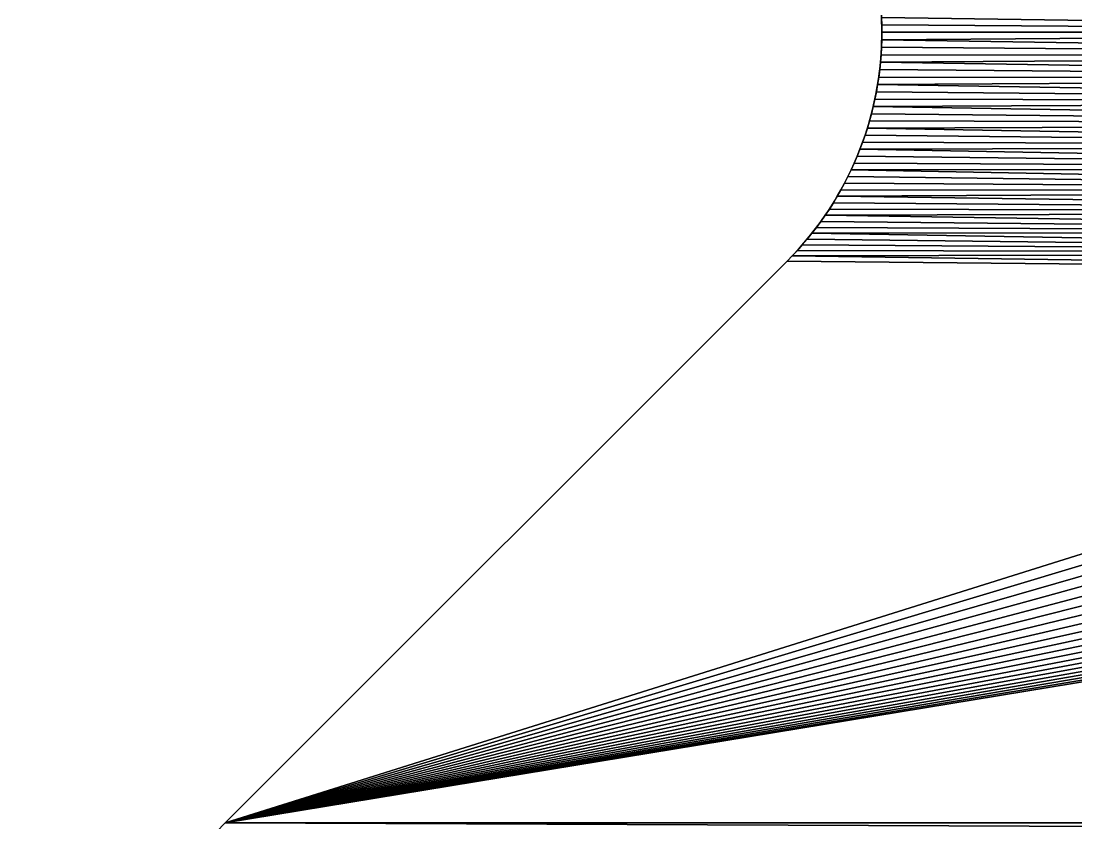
# Model space of a CAD drawing. Header units: millimetres. Extents: x 2854 to 3045, y 1707 to 1839.
# Drawn here: x 2971.833 to 2975.417, y 1743.686 to 1746.411 of the extents above; entities that cross this region are included whole.
import ezdxf

# ---------------------------------------------------------------- set-up
doc = ezdxf.new("R2010")
doc.units = ezdxf.units.MM

# ---------------------------------------------------------------- blocks, each defined once
blk = doc.blocks.new('Espaciador')
for p, q in [((-1.9942, 0.5994), (-1.9942, 0.5994, 10)), ((-1.9688, 0.5997), (-1.9688, 0.5997, 10)), ((-1.9434, 0.5994), (-1.9434, 0.5994, 10)), ((-1.918, 0.5985), (-1.918, 0.5985, 10)), ((-1.8927, 0.597), (-1.8927, 0.597, 10)), ((-1.8673, 0.595), (-1.8673, 0.595, 10)), ((-1.8421, 0.5924), (-1.8421, 0.5924, 10)), ((-1.8169, 0.5891), (-1.8169, 0.5891, 10)), ((-1.7917, 0.5853), (-1.7917, 0.5853, 10)), ((-1.7667, 0.581), (-1.7667, 0.581, 10)), ((-1.7418, 0.576), (-1.7418, 0.576, 10)), ((-1.717, 0.5705), (-1.717, 0.5705, 10)), ((-1.6923, 0.5644), (-1.6923, 0.5644, 10)), ((-1.6678, 0.5577), (-1.6678, 0.5577, 10)), ((-1.6435, 0.5505), (-1.6435, 0.5505, 10)), ((-1.6193, 0.5427), (-1.6193, 0.5427, 10)), ((-1.5953, 0.5343), (-1.5953, 0.5343, 10)), ((-1.5715, 0.5254), (-1.5715, 0.5254, 10)), ((-1.5479, 0.516), (-1.5479, 0.516, 10)), ((-1.5245, 0.506), (-1.5245, 0.506, 10)), ((-1.5014, 0.4954), (-1.5014, 0.4954, 10)), ((-1.4785, 0.4844), (-1.4785, 0.4844, 10)), ((-1.4559, 0.4728), (-1.4559, 0.4728, 10)), ((-1.4336, 0.4607), (-1.4336, 0.4607, 10)), ((-1.4115, 0.4481), (-1.4115, 0.4481, 10)), ((-1.3898, 0.4349), (-1.3898, 0.4349, 10)), ((-1.3683, 0.4213), (-1.3683, 0.4213, 10)), ((-1.3472, 0.4072), (-1.3472, 0.4072, 10)), ((-1.3264, 0.3926), (-1.3264, 0.3926, 10)), ((-1.3059, 0.3775), (-1.3059, 0.3775, 10)), ((-1.2858, 0.362), (-1.2858, 0.362, 10)), ((-1.2661, 0.346), (-1.2661, 0.346, 10)), ((-1.2468, 0.3295), (-1.2468, 0.3295, 10)), ((-1.2278, 0.3126), (-1.2278, 0.3126, 10)), ((-1.2092, 0.2953), (-1.2092, 0.2953, 10))]:
    blk.add_line(p, q)
at = {"color": 250, "true_color": 0x1e1e1e}
for p, q in [((0.7182, -1.6317), (-1.191, 0.2775)), ((0.7182, -1.6317, 10), (-1.191, 0.2775, 10))]:
    blk.add_line(p, q, dxfattribs=at)
at = {"color": 40, "true_color": 0xffcc32}
blk.add_line((-1.191, 0.2775), (-1.191, 0.2775, 10), dxfattribs=at)
at = {"color": 250, "true_color": 0x1e1e1e}
for centre in [(-1.9688, -0.5003), (-1.9688, -0.5003, 10)]:
    blk.add_arc(centre, 1.1, 45, 135, dxfattribs=at)
mesh = blk.add_polyface(dxfattribs=at)
corners = [(-1.9434, 0.5994), (-1.9688, 4.0808), (-1.8903, 4.0829), (-1.8673, 0.595), (-1.812, 4.089), (-1.7917, 0.5853), (-1.7342, 4.0993), (-1.717, 0.5705), (-1.657, 4.1136), (-1.6435, 0.5505), (-1.5806, 4.1319), (-1.5715, 0.5254), (-1.5053, 4.1542), (-1.5014, 0.4954), (-1.4313, 4.1804), (-1.4115, 0.4481), (-1.3587, 4.2105), (-1.3472, 0.4072), (-1.2879, 4.2443), (-1.2858, 0.362), (-1.2188, 4.2818), (-1.2092, 0.2953), (-1.1519, 4.3228), (0.7182, -1.6317), (-1.0249, 4.4151), (-0.9651, 4.4661), (-0.9082, 4.5201), (-0.8541, 4.5771), (-0.8031, 4.6368), (-0.7553, 4.6991), (-0.7108, 4.7638), (-0.6698, 4.8308), (-0.6323, 4.8998), (-0.5985, 4.9707), (-0.5685, 5.0433), (-0.5423, 5.1173), (-0.52, 5.1926), (-0.5016, 5.2689), (-0.4873, 5.3462), (-0.4771, 5.424), (-0.4709, 5.5023), (-0.4688, 5.5808), (0.7182, 12.7933), (0.7782, 12.8518), (0.7782, -1.6901), (0.8397, 12.9086), (0.8397, -1.747), (0.9027, -1.8022), (0.9671, 13.0174), (0.9671, -1.8558), (1.0329, 13.0693), (1.0329, -1.9077), (1.1, 13.1194), (1.1, -1.9578), (1.1684, 13.1678), (1.1684, -2.0061), (1.2381, 13.2143), (1.2381, -2.0527), (1.3089, 13.259), (1.3089, -2.0974), (1.3809, 13.3018), (1.3809, -2.1402), (1.454, -2.1812), (1.5281, 13.3818), (1.5281, -2.2202), (1.6033, 13.4188), (1.6033, -2.2572), (1.6793, 13.4539), (1.6793, -2.2923)]
mesh.append_faces([[corners[k] for k in face] for face in [(23, 43, 44), (44, 45, 46), (46, 45, 47), (47, 48, 49), (49, 50, 51), (51, 52, 53), (53, 54, 55), (55, 56, 57), (57, 58, 59), (59, 60, 61), (61, 60, 62), (62, 63, 64), (64, 65, 66), (66, 67, 68)]], dxfattribs={"vtx0": -1, "vtx1": -1, "color": 250})
mesh.append_faces([[corners[k] for k in face] for face in [(23, 41, 42)]], dxfattribs={"vtx0": -1, "vtx1": -1, "vtx2": -1, "color": 250})
mesh.append_faces([[corners[k] for k in face] for face in [(0, 1, 2), (3, 2, 4), (5, 4, 6), (7, 6, 8), (9, 8, 10), (11, 10, 12), (13, 12, 14), (15, 14, 16), (17, 16, 18), (19, 18, 20), (21, 20, 22), (23, 24, 25), (23, 25, 26), (23, 26, 27), (23, 27, 28), (23, 28, 29), (23, 29, 30), (23, 30, 31), (23, 31, 32), (23, 32, 33), (23, 33, 34), (23, 34, 35), (23, 35, 36), (23, 36, 37), (23, 37, 38), (23, 38, 39), (23, 39, 40), (23, 40, 41)]], dxfattribs={"vtx0": -1, "vtx2": -1, "color": 250})
mesh = blk.add_polyface(dxfattribs=at)
corners = [(-1.9688, 7.0808), (-1.9688, 10.5619), (-1.8903, 7.0788), (-1.8673, 10.5666), (-1.812, 7.0726), (-1.7917, 10.5763), (-1.7342, 7.0623), (-1.717, 10.5911), (-1.657, 7.048), (-1.6435, 10.6112), (-1.5806, 7.0297), (-1.5715, 10.6362), (-1.5053, 7.0074), (-1.5014, 10.6662), (-1.4313, 6.9812), (-1.4115, 10.7136), (-1.3587, 6.9511), (-1.3472, 10.7544), (-1.2879, 6.9173), (-1.2858, 10.7997), (-1.2188, 6.8798), (-1.2092, 10.8664), (-1.1519, 6.8388), (-0.9651, 6.6955), (0.7182, 12.7933), (-0.9082, 6.6415), (-0.8541, 6.5845), (-0.8031, 6.5248), (-0.7553, 6.4625), (-0.7108, 6.3978), (-0.6698, 6.3308), (-0.6323, 6.2618), (-0.5985, 6.1909), (-0.5685, 6.1184), (-0.5423, 6.0443), (-0.52, 5.969), (-0.5016, 5.8927), (-0.4873, 5.8155), (-0.4771, 5.7376), (-0.4709, 5.6593), (-0.4688, 5.5808), (0.7182, -1.6317), (0.7782, 12.8518), (0.7782, -1.6901), (0.8397, 12.9086), (0.9027, -1.8022), (0.9027, 12.9639), (0.9671, 13.0174), (0.9671, -1.8558), (1.0329, 13.0693), (1.0329, -1.9077), (1.1, 13.1194), (1.1, -1.9578), (1.1684, 13.1678), (1.1684, -2.0061), (1.2381, 13.2143), (1.2381, -2.0527), (1.3089, 13.259), (1.3089, -2.0974), (1.3809, 13.3018), (1.454, -2.1812), (1.454, 13.3428), (1.5281, 13.3818), (1.5281, -2.2202), (1.6033, 13.4188), (1.6033, -2.2572), (1.6793, 13.4539), (1.6793, -2.2923), (1.7309, 10.5306)]
mesh.append_faces([[corners[k] for k in face] for face in [(0, 1, 2), (2, 3, 4), (4, 5, 6), (6, 7, 8), (8, 9, 10), (10, 11, 12), (12, 13, 14), (14, 15, 16), (16, 17, 18), (18, 19, 20), (20, 21, 22), (23, 24, 25), (25, 24, 26), (26, 24, 27), (27, 24, 28), (28, 24, 29), (29, 24, 30), (30, 24, 31), (31, 24, 32), (32, 24, 33), (33, 24, 34), (34, 24, 35), (35, 24, 36), (36, 24, 37), (37, 24, 38), (38, 24, 39), (39, 24, 40)]], dxfattribs={"vtx0": -1, "vtx1": -1, "color": 250})
mesh.append_faces([[corners[k] for k in face] for face in [(67, 66, 68)]], dxfattribs={"vtx0": -1, "vtx1": -1, "vtx2": -1, "color": 250})
mesh.append_faces([[corners[k] for k in face] for face in [(41, 24, 42), (43, 42, 44), (45, 44, 46), (45, 46, 47), (48, 47, 49), (50, 49, 51), (52, 51, 53), (54, 53, 55), (56, 55, 57), (58, 57, 59), (60, 59, 61), (60, 61, 62), (63, 62, 64), (65, 64, 66)]], dxfattribs={"vtx0": -1, "vtx2": -1, "color": 250})
mesh = blk.add_polyface(dxfattribs=at)
corners = [(-1.9688, 4.0808, 10), (-1.9434, 0.5994, 10), (-1.8903, 4.0829, 10), (-1.8673, 0.595, 10), (-1.812, 4.089, 10), (-1.7917, 0.5853, 10), (-1.7342, 4.0993, 10), (-1.717, 0.5705, 10), (-1.657, 4.1136, 10), (-1.6435, 0.5505, 10), (-1.5806, 4.1319, 10), (-1.5715, 0.5254, 10), (-1.5053, 4.1542, 10), (-1.5014, 0.4954, 10), (-1.4313, 4.1804, 10), (-1.4115, 0.4481, 10), (-1.3587, 4.2105, 10), (-1.3472, 0.4072, 10), (-1.2879, 4.2443, 10), (-1.2858, 0.362, 10), (-1.2188, 4.2818, 10), (-1.2092, 0.2953, 10), (-1.1519, 4.3228, 10), (-1.0249, 4.4151, 10), (0.7182, -1.6317, 10), (-0.9651, 4.4661, 10), (-0.9082, 4.5201, 10), (-0.8541, 4.5771, 10), (-0.8031, 4.6368, 10), (-0.7553, 4.6991, 10), (-0.7108, 4.7638, 10), (-0.6698, 4.8308, 10), (-0.6323, 4.8998, 10), (-0.5985, 4.9707, 10), (-0.5685, 5.0433, 10), (-0.5423, 5.1173, 10), (-0.52, 5.1926, 10), (-0.5016, 5.2689, 10), (-0.4873, 5.3462, 10), (-0.4771, 5.424, 10), (-0.4709, 5.5023, 10), (-0.4688, 5.5808, 10), (0.7182, 12.7933, 10), (0.7782, 12.8518, 10), (0.7782, -1.6901, 10), (0.8397, 12.9086, 10), (0.8397, -1.747, 10), (0.9027, -1.8022, 10), (0.9671, 13.0174, 10), (0.9671, -1.8558, 10), (1.0329, -1.9077, 10), (1.1, 13.1194, 10), (1.1, -1.9578, 10), (1.1684, 13.1678, 10), (1.1684, -2.0061, 10), (1.2381, 13.2143, 10), (1.2381, -2.0527, 10), (1.3089, 13.259, 10), (1.3089, -2.0974, 10), (1.3809, 13.3018, 10), (1.3809, -2.1402, 10), (1.454, -2.1812, 10), (1.5281, 13.3818, 10), (1.5281, -2.2202, 10), (1.6033, 13.4188, 10), (1.6033, -2.2572, 10), (1.6793, 13.4539, 10), (1.6793, -2.2923, 10)]
mesh.append_faces([[corners[k] for k in face] for face in [(0, 1, 2), (2, 3, 4), (4, 5, 6), (6, 7, 8), (8, 9, 10), (10, 11, 12), (12, 13, 14), (14, 15, 16), (16, 17, 18), (18, 19, 20), (20, 21, 22), (23, 24, 25), (25, 24, 26), (26, 24, 27), (27, 24, 28), (28, 24, 29), (29, 24, 30), (30, 24, 31), (31, 24, 32), (32, 24, 33), (33, 24, 34), (34, 24, 35), (35, 24, 36), (36, 24, 37), (37, 24, 38), (38, 24, 39), (39, 24, 40), (40, 24, 41)]], dxfattribs={"vtx0": -1, "vtx1": -1, "color": 250})
mesh.append_faces([[corners[k] for k in face] for face in [(41, 24, 42)]], dxfattribs={"vtx0": -1, "vtx1": -1, "vtx2": -1, "color": 250})
mesh.append_faces([[corners[k] for k in face] for face in [(43, 24, 44), (45, 44, 46), (45, 46, 47), (48, 47, 49), (48, 49, 50), (51, 50, 52), (53, 52, 54), (55, 54, 56), (57, 56, 58), (59, 58, 60), (59, 60, 61), (62, 61, 63), (64, 63, 65), (66, 65, 67)]], dxfattribs={"vtx0": -1, "vtx2": -1, "color": 250})
mesh = blk.add_polyface(dxfattribs=at)
corners = [(0.7182, 12.7933, 10), (0.7182, -1.6317, 10), (0.7782, 12.8518, 10), (0.7782, -1.6901, 10), (0.8397, 12.9086, 10), (0.9027, -1.8022, 10), (0.9027, 12.9639, 10), (0.9671, 13.0174, 10), (1.0329, -1.9077, 10), (1.0329, 13.0693, 10), (1.1, 13.1194, 10), (1.1, -1.9578, 10), (1.1684, 13.1678, 10), (1.1684, -2.0061, 10), (1.2381, 13.2143, 10), (1.2381, -2.0527, 10), (1.3089, 13.259, 10), (1.3089, -2.0974, 10), (1.3809, 13.3018, 10), (1.454, -2.1812, 10), (1.454, 13.3428, 10), (1.5281, 13.3818, 10), (1.5281, -2.2202, 10), (1.6033, 13.4188, 10), (1.6033, -2.2572, 10), (1.6793, 13.4539, 10), (1.6793, -2.2923, 10), (1.7309, 10.5306, 10), (-1.9688, 10.5619, 10), (-1.9688, 7.0808, 10), (-1.8903, 7.0788, 10), (-1.8673, 10.5666, 10), (-1.812, 7.0726, 10), (-1.7917, 10.5763, 10), (-1.7342, 7.0623, 10), (-1.717, 10.5911, 10), (-1.657, 7.048, 10), (-1.6435, 10.6112, 10), (-1.5806, 7.0297, 10), (-1.5715, 10.6362, 10), (-1.5053, 7.0074, 10), (-1.5014, 10.6662, 10), (-1.4313, 6.9812, 10), (-1.4115, 10.7136, 10), (-1.3587, 6.9511, 10), (-1.3472, 10.7544, 10), (-1.2879, 6.9173, 10), (-1.2858, 10.7997, 10), (-1.2188, 6.8798, 10), (-1.2092, 10.8664, 10), (-1.1519, 6.8388, 10), (-0.9651, 6.6955, 10), (-0.9082, 6.6415, 10), (-0.8541, 6.5845, 10), (-0.8031, 6.5248, 10), (-0.7553, 6.4625, 10), (-0.7108, 6.3978, 10), (-0.6698, 6.3308, 10), (-0.6323, 6.2618, 10), (-0.5985, 6.1909, 10), (-0.5685, 6.1184, 10), (-0.5423, 6.0443, 10), (-0.52, 5.969, 10), (-0.5016, 5.8927, 10), (-0.4873, 5.8155, 10), (-0.4771, 5.7376, 10), (-0.4709, 5.6593, 10), (-0.4688, 5.5808, 10)]
mesh.append_faces([[corners[k] for k in face] for face in [(0, 1, 2), (2, 3, 4), (4, 5, 6), (6, 5, 7), (7, 8, 9), (9, 8, 10), (10, 11, 12), (12, 13, 14), (14, 15, 16), (16, 17, 18), (18, 19, 20), (20, 19, 21), (21, 22, 23), (23, 24, 25)]], dxfattribs={"vtx0": -1, "vtx1": -1, "color": 250})
mesh.append_faces([[corners[k] for k in face] for face in [(25, 26, 27)]], dxfattribs={"vtx0": -1, "vtx1": -1, "vtx2": -1, "color": 250})
mesh.append_faces([[corners[k] for k in face] for face in [(28, 29, 30), (31, 30, 32), (33, 32, 34), (35, 34, 36), (37, 36, 38), (39, 38, 40), (41, 40, 42), (43, 42, 44), (45, 44, 46), (47, 46, 48), (49, 48, 50), (0, 51, 52), (0, 52, 53), (0, 53, 54), (0, 54, 55), (0, 55, 56), (0, 56, 57), (0, 57, 58), (0, 58, 59), (0, 59, 60), (0, 60, 61), (0, 61, 62), (0, 62, 63), (0, 63, 64), (0, 64, 65), (0, 65, 66), (0, 66, 67)]], dxfattribs={"vtx0": -1, "vtx2": -1, "color": 250})
mesh = blk.add_polyface(dxfattribs=at)
corners = [(-5.694, -2.3254), (-5.7112, 0.3075), (-5.6959, 0.3712), (-5.684, 0.4355), (-5.617, -2.2923), (-5.6754, 0.5004), (-5.6703, 0.5656), (-5.6686, 0.6311), (-4.6558, -1.6317), (-3.4504, 5.3462), (-2.7474, 0.2783), (-2.7188, 4.2818), (-2.7285, 0.2953), (-2.7099, 0.3126), (-2.6498, 4.2443), (-2.6909, 0.3295), (-2.6716, 0.346), (-2.6518, 0.362), (-2.6317, 0.3775), (-2.5789, 4.2105), (-2.6113, 0.3926), (-2.5905, 0.4072), (-2.5694, 0.4213), (-2.5064, 4.1804), (-2.5479, 0.4349), (-2.5262, 0.4481), (-2.5041, 0.4607), (-2.4324, 4.1542), (-2.4818, 0.4728), (-2.4592, 0.4844), (-2.4363, 0.4954), (-2.4132, 0.506), (-2.3571, 4.1319), (-2.3898, 0.516), (-2.3662, 0.5254), (-2.3424, 0.5343), (-2.2807, 4.1136), (-2.3184, 0.5427), (-2.2942, 0.5505), (-2.2699, 0.5577), (-2.2035, 4.0993), (-2.2454, 0.5644), (-2.2207, 0.5705), (-2.1959, 0.576), (-2.1256, 4.089), (-2.171, 0.581), (-2.1459, 0.5853), (-2.1208, 0.5891), (-2.0473, 4.0829), (-2.0956, 0.5924), (-2.0703, 0.595), (-2.045, 0.597), (-1.9688, 4.0808), (-2.0196, 0.5985), (-1.9942, 0.5994), (-1.9688, 0.5997)]
mesh.append_faces([[corners[k] for k in face] for face in [(0, 3, 4), (8, 9, 10), (10, 11, 12), (12, 11, 13), (13, 14, 15), (15, 14, 16), (16, 14, 17), (17, 14, 18), (18, 19, 20), (20, 19, 21), (21, 19, 22), (22, 23, 24), (24, 23, 25), (25, 23, 26), (26, 27, 28), (28, 27, 29), (29, 27, 30), (30, 27, 31), (31, 32, 33), (33, 32, 34), (34, 32, 35), (35, 36, 37), (37, 36, 38), (38, 36, 39), (39, 40, 41), (41, 40, 42), (42, 40, 43), (43, 44, 45), (45, 44, 46), (46, 44, 47), (47, 48, 49), (49, 48, 50), (50, 48, 51), (51, 52, 53), (53, 52, 54), (54, 52, 55)]], dxfattribs={"vtx0": -1, "vtx1": -1, "color": 250})
mesh.append_faces([[corners[k] for k in face] for face in [(0, 1, 2), (0, 2, 3), (4, 3, 5), (4, 5, 6), (4, 6, 7), (47, 44, 48), (51, 48, 52)]], dxfattribs={"vtx0": -1, "vtx2": -1, "color": 250})
mesh = blk.add_polyface(dxfattribs=at)
corners = [(-3.4504, 5.3462, 10), (-4.6558, -1.6317, 10), (-2.7474, 0.2783, 10), (-2.7188, 4.2818, 10), (-2.7285, 0.2953, 10), (-2.7099, 0.3126, 10), (-2.6498, 4.2443, 10), (-2.6909, 0.3295, 10), (-2.6716, 0.346, 10), (-2.6518, 0.362, 10), (-2.6317, 0.3775, 10), (-2.5789, 4.2105, 10), (-2.6113, 0.3926, 10), (-2.5905, 0.4072, 10), (-2.5694, 0.4213, 10), (-2.5064, 4.1804, 10), (-2.5479, 0.4349, 10), (-2.5262, 0.4481, 10), (-2.5041, 0.4607, 10), (-2.4324, 4.1542, 10), (-2.4818, 0.4728, 10), (-2.4592, 0.4844, 10), (-2.4363, 0.4954, 10), (-2.4132, 0.506, 10), (-2.3571, 4.1319, 10), (-2.3898, 0.516, 10), (-2.3662, 0.5254, 10), (-2.3424, 0.5343, 10), (-2.2807, 4.1136, 10), (-2.3184, 0.5427, 10), (-2.2942, 0.5505, 10), (-2.2699, 0.5577, 10), (-2.2035, 4.0993, 10), (-2.2454, 0.5644, 10), (-2.2207, 0.5705, 10), (-2.1959, 0.576, 10), (-2.1256, 4.089, 10), (-2.171, 0.581, 10), (-2.1459, 0.5853, 10), (-2.1208, 0.5891, 10), (-2.0473, 4.0829, 10), (-2.0956, 0.5924, 10), (-2.0703, 0.595, 10), (-2.045, 0.597, 10), (-1.9688, 4.0808, 10), (-2.0196, 0.5985, 10), (-1.9942, 0.5994, 10), (-1.9688, 0.5997, 10), (-5.7112, 0.3075, 10), (-5.694, -2.3254, 10), (-5.6959, 0.3712, 10), (-5.684, 0.4355, 10), (-5.617, -2.2923, 10), (-5.6754, 0.5004, 10), (-5.6703, 0.5656, 10), (-5.6686, 0.6311, 10)]
mesh.append_faces([[corners[k] for k in face] for face in [(36, 39, 40), (40, 43, 44), (48, 49, 50), (50, 49, 51), (51, 52, 53), (53, 52, 54), (54, 52, 55)]], dxfattribs={"vtx0": -1, "vtx1": -1, "color": 250})
mesh.append_faces([[corners[k] for k in face] for face in [(0, 1, 2), (3, 2, 4), (3, 4, 5), (6, 5, 7), (6, 7, 8), (6, 8, 9), (6, 9, 10), (11, 10, 12), (11, 12, 13), (11, 13, 14), (15, 14, 16), (15, 16, 17), (15, 17, 18), (19, 18, 20), (19, 20, 21), (19, 21, 22), (19, 22, 23), (24, 23, 25), (24, 25, 26), (24, 26, 27), (28, 27, 29), (28, 29, 30), (28, 30, 31), (32, 31, 33), (32, 33, 34), (32, 34, 35), (36, 35, 37), (36, 37, 38), (36, 38, 39), (40, 39, 41), (40, 41, 42), (40, 42, 43), (44, 43, 45), (44, 45, 46), (44, 46, 47), (51, 49, 52)]], dxfattribs={"vtx0": -1, "vtx2": -1, "color": 250})
mesh = blk.add_polyface(dxfattribs=at)
corners = [(-1.9688, 0.5997), (-1.9688, 4.0808), (-1.9434, 0.5994), (-1.8903, 4.0829), (-1.918, 0.5985), (-1.8927, 0.597), (-1.8673, 0.595), (-1.812, 4.089), (-1.8421, 0.5924), (-1.8169, 0.5891), (-1.7917, 0.5853), (-1.7342, 4.0993), (-1.7667, 0.581), (-1.7418, 0.576), (-1.717, 0.5705), (-1.657, 4.1136), (-1.6923, 0.5644), (-1.6678, 0.5577), (-1.6435, 0.5505), (-1.5806, 4.1319), (-1.6193, 0.5427), (-1.5953, 0.5343), (-1.5715, 0.5254), (-1.5053, 4.1542), (-1.5479, 0.516), (-1.5245, 0.506), (-1.5014, 0.4954), (-1.4313, 4.1804), (-1.4785, 0.4844), (-1.4559, 0.4728), (-1.4336, 0.4607), (-1.4115, 0.4481), (-1.3587, 4.2105), (-1.3898, 0.4349), (-1.3683, 0.4213), (-1.3472, 0.4072), (-1.2879, 4.2443), (-1.3264, 0.3926), (-1.3059, 0.3775), (-1.2858, 0.362), (-1.2188, 4.2818), (-1.2661, 0.346), (-1.2468, 0.3295), (-1.2278, 0.3126), (-1.2092, 0.2953), (-1.1519, 4.3228), (-1.191, 0.2775), (0.7182, -1.6317), (-1.0872, 4.3673), (-1.0249, 4.4151), (1.6793, -2.2923), (1.7309, 0.6311), (1.7563, -2.3254), (1.7326, 0.5656), (1.7378, 0.5004), (1.7463, 0.4355), (1.7582, 0.3712)]
mesh.append_faces([[corners[k] for k in face] for face in [(0, 1, 2), (2, 3, 4), (4, 3, 5), (5, 3, 6), (6, 7, 8), (8, 7, 9), (9, 7, 10), (10, 11, 12), (12, 11, 13), (13, 11, 14), (14, 15, 16), (16, 15, 17), (17, 15, 18), (18, 19, 20), (20, 19, 21), (21, 19, 22), (22, 23, 24), (24, 23, 25), (25, 23, 26), (26, 27, 28), (28, 27, 29), (29, 27, 30), (30, 27, 31), (31, 32, 33), (33, 32, 34), (34, 32, 35), (35, 36, 37), (37, 36, 38), (38, 36, 39), (39, 40, 41), (41, 40, 42), (42, 40, 43), (43, 40, 44), (44, 45, 46), (46, 45, 47), (50, 51, 52)]], dxfattribs={"vtx0": -1, "vtx1": -1, "color": 250})
mesh.append_faces([[corners[k] for k in face] for face in [(47, 45, 48), (47, 48, 49), (52, 51, 53), (52, 53, 54), (52, 54, 55), (52, 55, 56)]], dxfattribs={"vtx0": -1, "vtx2": -1, "color": 250})
mesh = blk.add_polyface(dxfattribs=at)
corners = [(1.7309, 0.6311, 10), (1.6793, -2.2923, 10), (1.7563, -2.3254, 10), (1.7326, 0.5656, 10), (1.7378, 0.5004, 10), (1.7463, 0.4355, 10), (1.7582, 0.3712, 10), (-1.9688, 4.0808, 10), (-1.9688, 0.5997, 10), (-1.9434, 0.5994, 10), (-1.8903, 4.0829, 10), (-1.918, 0.5985, 10), (-1.8927, 0.597, 10), (-1.8673, 0.595, 10), (-1.812, 4.089, 10), (-1.8421, 0.5924, 10), (-1.8169, 0.5891, 10), (-1.7917, 0.5853, 10), (-1.7342, 4.0993, 10), (-1.7667, 0.581, 10), (-1.7418, 0.576, 10), (-1.717, 0.5705, 10), (-1.657, 4.1136, 10), (-1.6923, 0.5644, 10), (-1.6678, 0.5577, 10), (-1.6435, 0.5505, 10), (-1.5806, 4.1319, 10), (-1.6193, 0.5427, 10), (-1.5953, 0.5343, 10), (-1.5715, 0.5254, 10), (-1.5053, 4.1542, 10), (-1.5479, 0.516, 10), (-1.5245, 0.506, 10), (-1.5014, 0.4954, 10), (-1.4313, 4.1804, 10), (-1.4785, 0.4844, 10), (-1.4559, 0.4728, 10), (-1.4336, 0.4607, 10), (-1.4115, 0.4481, 10), (-1.3587, 4.2105, 10), (-1.3898, 0.4349, 10), (-1.3683, 0.4213, 10), (-1.3472, 0.4072, 10), (-1.2879, 4.2443, 10), (-1.3264, 0.3926, 10), (-1.3059, 0.3775, 10), (-1.2858, 0.362, 10), (-1.2188, 4.2818, 10), (-1.2661, 0.346, 10), (-1.2468, 0.3295, 10), (-1.2278, 0.3126, 10), (-1.2092, 0.2953, 10), (-1.1519, 4.3228, 10), (-1.191, 0.2775, 10), (0.7182, -1.6317, 10), (-1.0872, 4.3673, 10), (-1.0249, 4.4151, 10)]
mesh.append_faces([[corners[k] for k in face] for face in [(0, 2, 3), (3, 2, 4), (4, 2, 5), (5, 2, 6), (52, 54, 55), (55, 54, 56)]], dxfattribs={"vtx0": -1, "vtx1": -1, "color": 250})
mesh.append_faces([[corners[k] for k in face] for face in [(0, 1, 2), (7, 8, 9), (10, 9, 11), (10, 11, 12), (10, 12, 13), (14, 13, 15), (14, 15, 16), (14, 16, 17), (18, 17, 19), (18, 19, 20), (18, 20, 21), (22, 21, 23), (22, 23, 24), (22, 24, 25), (26, 25, 27), (26, 27, 28), (26, 28, 29), (30, 29, 31), (30, 31, 32), (30, 32, 33), (34, 33, 35), (34, 35, 36), (34, 36, 37), (34, 37, 38), (39, 38, 40), (39, 40, 41), (39, 41, 42), (43, 42, 44), (43, 44, 45), (43, 45, 46), (47, 46, 48), (47, 48, 49), (47, 49, 50), (47, 50, 51), (52, 51, 53), (52, 53, 54)]], dxfattribs={"vtx0": -1, "vtx2": -1, "color": 250})
mesh = blk.add_polyface(dxfattribs=at)
corners = [(-1.9942, 0.5994, 10), (-2.0196, 0.5985), (-1.9942, 0.5994), (-2.0196, 0.5985, 10)]
mesh.append_faces([[corners[k] for k in face] for face in [(0, 1, 2), (1, 0, 3)]], dxfattribs={"vtx0": -1, "color": 250})
mesh = blk.add_polyface(dxfattribs=at)
corners = [(-1.9688, 0.5997, 10), (-1.9942, 0.5994), (-1.9688, 0.5997), (-1.9942, 0.5994, 10)]
mesh.append_faces([[corners[k] for k in face] for face in [(0, 1, 2), (1, 0, 3)]], dxfattribs={"vtx0": -1, "color": 250})
mesh = blk.add_polyface(dxfattribs=at)
corners = [(-1.9434, 0.5994, 10), (-1.9688, 0.5997), (-1.9434, 0.5994), (-1.9688, 0.5997, 10)]
mesh.append_faces([[corners[k] for k in face] for face in [(0, 1, 2), (1, 0, 3)]], dxfattribs={"vtx0": -1, "color": 250})
mesh = blk.add_polyface(dxfattribs=at)
corners = [(-1.918, 0.5985, 10), (-1.9434, 0.5994), (-1.918, 0.5985), (-1.9434, 0.5994, 10)]
mesh.append_faces([[corners[k] for k in face] for face in [(0, 1, 2), (1, 0, 3)]], dxfattribs={"vtx0": -1, "color": 250})
mesh = blk.add_polyface(dxfattribs=at)
corners = [(-1.8927, 0.597, 10), (-1.918, 0.5985), (-1.8927, 0.597), (-1.918, 0.5985, 10)]
mesh.append_faces([[corners[k] for k in face] for face in [(0, 1, 2), (1, 0, 3)]], dxfattribs={"vtx0": -1, "color": 250})
mesh = blk.add_polyface(dxfattribs=at)
corners = [(-1.8673, 0.595, 10), (-1.8927, 0.597), (-1.8673, 0.595), (-1.8927, 0.597, 10)]
mesh.append_faces([[corners[k] for k in face] for face in [(0, 1, 2), (1, 0, 3)]], dxfattribs={"vtx0": -1, "color": 250})
mesh = blk.add_polyface(dxfattribs=at)
corners = [(-1.8421, 0.5924, 10), (-1.8673, 0.595), (-1.8421, 0.5924), (-1.8673, 0.595, 10)]
mesh.append_faces([[corners[k] for k in face] for face in [(0, 1, 2), (1, 0, 3)]], dxfattribs={"vtx0": -1, "color": 250})
mesh = blk.add_polyface(dxfattribs=at)
corners = [(-1.8169, 0.5891, 10), (-1.8421, 0.5924), (-1.8169, 0.5891), (-1.8421, 0.5924, 10)]
mesh.append_faces([[corners[k] for k in face] for face in [(0, 1, 2), (1, 0, 3)]], dxfattribs={"vtx0": -1, "color": 250})
mesh = blk.add_polyface(dxfattribs=at)
corners = [(-1.7917, 0.5853, 10), (-1.8169, 0.5891), (-1.7917, 0.5853), (-1.8169, 0.5891, 10)]
mesh.append_faces([[corners[k] for k in face] for face in [(0, 1, 2), (1, 0, 3)]], dxfattribs={"vtx0": -1, "color": 250})
mesh = blk.add_polyface(dxfattribs=at)
corners = [(-1.7667, 0.581, 10), (-1.7917, 0.5853), (-1.7667, 0.581), (-1.7917, 0.5853, 10)]
mesh.append_faces([[corners[k] for k in face] for face in [(0, 1, 2), (1, 0, 3)]], dxfattribs={"vtx0": -1, "color": 250})
mesh = blk.add_polyface(dxfattribs=at)
corners = [(-1.7418, 0.576, 10), (-1.7667, 0.581), (-1.7418, 0.576), (-1.7667, 0.581, 10)]
mesh.append_faces([[corners[k] for k in face] for face in [(0, 1, 2), (1, 0, 3)]], dxfattribs={"vtx0": -1, "color": 250})
mesh = blk.add_polyface(dxfattribs=at)
corners = [(-1.717, 0.5705, 10), (-1.7418, 0.576), (-1.717, 0.5705), (-1.7418, 0.576, 10)]
mesh.append_faces([[corners[k] for k in face] for face in [(0, 1, 2), (1, 0, 3)]], dxfattribs={"vtx0": -1, "color": 250})
mesh = blk.add_polyface(dxfattribs=at)
corners = [(-1.6923, 0.5644, 10), (-1.717, 0.5705), (-1.6923, 0.5644), (-1.717, 0.5705, 10)]
mesh.append_faces([[corners[k] for k in face] for face in [(0, 1, 2), (1, 0, 3)]], dxfattribs={"vtx0": -1, "color": 250})
mesh = blk.add_polyface(dxfattribs=at)
corners = [(-1.6678, 0.5577, 10), (-1.6923, 0.5644), (-1.6678, 0.5577), (-1.6923, 0.5644, 10)]
mesh.append_faces([[corners[k] for k in face] for face in [(0, 1, 2), (1, 0, 3)]], dxfattribs={"vtx0": -1, "color": 250})
mesh = blk.add_polyface(dxfattribs=at)
corners = [(-1.6435, 0.5505, 10), (-1.6678, 0.5577), (-1.6435, 0.5505), (-1.6678, 0.5577, 10)]
mesh.append_faces([[corners[k] for k in face] for face in [(0, 1, 2), (1, 0, 3)]], dxfattribs={"vtx0": -1, "color": 250})
mesh = blk.add_polyface(dxfattribs=at)
corners = [(-1.6193, 0.5427, 10), (-1.6435, 0.5505), (-1.6193, 0.5427), (-1.6435, 0.5505, 10)]
mesh.append_faces([[corners[k] for k in face] for face in [(0, 1, 2), (1, 0, 3)]], dxfattribs={"vtx0": -1, "color": 250})
mesh = blk.add_polyface(dxfattribs=at)
corners = [(-1.5953, 0.5343, 10), (-1.6193, 0.5427), (-1.5953, 0.5343), (-1.6193, 0.5427, 10)]
mesh.append_faces([[corners[k] for k in face] for face in [(0, 1, 2), (1, 0, 3)]], dxfattribs={"vtx0": -1, "color": 250})
mesh = blk.add_polyface(dxfattribs=at)
corners = [(-1.5715, 0.5254, 10), (-1.5953, 0.5343), (-1.5715, 0.5254), (-1.5953, 0.5343, 10)]
mesh.append_faces([[corners[k] for k in face] for face in [(0, 1, 2), (1, 0, 3)]], dxfattribs={"vtx0": -1, "color": 250})
mesh = blk.add_polyface(dxfattribs=at)
corners = [(-1.5479, 0.516, 10), (-1.5715, 0.5254), (-1.5479, 0.516), (-1.5715, 0.5254, 10)]
mesh.append_faces([[corners[k] for k in face] for face in [(0, 1, 2), (1, 0, 3)]], dxfattribs={"vtx0": -1, "color": 250})
mesh = blk.add_polyface(dxfattribs=at)
corners = [(-1.5245, 0.506, 10), (-1.5479, 0.516), (-1.5245, 0.506), (-1.5479, 0.516, 10)]
mesh.append_faces([[corners[k] for k in face] for face in [(0, 1, 2), (1, 0, 3)]], dxfattribs={"vtx0": -1, "color": 250})
mesh = blk.add_polyface(dxfattribs=at)
corners = [(-1.5014, 0.4954, 10), (-1.5245, 0.506), (-1.5014, 0.4954), (-1.5245, 0.506, 10)]
mesh.append_faces([[corners[k] for k in face] for face in [(0, 1, 2), (1, 0, 3)]], dxfattribs={"vtx0": -1, "color": 250})
mesh = blk.add_polyface(dxfattribs=at)
corners = [(-1.4785, 0.4844, 10), (-1.5014, 0.4954), (-1.4785, 0.4844), (-1.5014, 0.4954, 10)]
mesh.append_faces([[corners[k] for k in face] for face in [(0, 1, 2), (1, 0, 3)]], dxfattribs={"vtx0": -1, "color": 250})
mesh = blk.add_polyface(dxfattribs=at)
corners = [(-1.4559, 0.4728, 10), (-1.4785, 0.4844), (-1.4559, 0.4728), (-1.4785, 0.4844, 10)]
mesh.append_faces([[corners[k] for k in face] for face in [(0, 1, 2), (1, 0, 3)]], dxfattribs={"vtx0": -1, "color": 250})
mesh = blk.add_polyface(dxfattribs=at)
corners = [(-1.4336, 0.4607, 10), (-1.4559, 0.4728), (-1.4336, 0.4607), (-1.4559, 0.4728, 10)]
mesh.append_faces([[corners[k] for k in face] for face in [(0, 1, 2), (1, 0, 3)]], dxfattribs={"vtx0": -1, "color": 250})
mesh = blk.add_polyface(dxfattribs=at)
corners = [(-1.4115, 0.4481, 10), (-1.4336, 0.4607), (-1.4115, 0.4481), (-1.4336, 0.4607, 10)]
mesh.append_faces([[corners[k] for k in face] for face in [(0, 1, 2), (1, 0, 3)]], dxfattribs={"vtx0": -1, "color": 250})
mesh = blk.add_polyface(dxfattribs=at)
corners = [(-1.3898, 0.4349, 10), (-1.4115, 0.4481), (-1.3898, 0.4349), (-1.4115, 0.4481, 10)]
mesh.append_faces([[corners[k] for k in face] for face in [(0, 1, 2), (1, 0, 3)]], dxfattribs={"vtx0": -1, "color": 250})
mesh = blk.add_polyface(dxfattribs=at)
corners = [(-1.3683, 0.4213, 10), (-1.3898, 0.4349), (-1.3683, 0.4213), (-1.3898, 0.4349, 10)]
mesh.append_faces([[corners[k] for k in face] for face in [(0, 1, 2), (1, 0, 3)]], dxfattribs={"vtx0": -1, "color": 250})
mesh = blk.add_polyface(dxfattribs=at)
corners = [(-1.3472, 0.4072, 10), (-1.3683, 0.4213), (-1.3472, 0.4072), (-1.3683, 0.4213, 10)]
mesh.append_faces([[corners[k] for k in face] for face in [(0, 1, 2), (1, 0, 3)]], dxfattribs={"vtx0": -1, "color": 250})
mesh = blk.add_polyface(dxfattribs=at)
corners = [(-1.3264, 0.3926, 10), (-1.3472, 0.4072), (-1.3264, 0.3926), (-1.3472, 0.4072, 10)]
mesh.append_faces([[corners[k] for k in face] for face in [(0, 1, 2), (1, 0, 3)]], dxfattribs={"vtx0": -1, "color": 250})
mesh = blk.add_polyface(dxfattribs=at)
corners = [(-1.3059, 0.3775, 10), (-1.3264, 0.3926), (-1.3059, 0.3775), (-1.3264, 0.3926, 10)]
mesh.append_faces([[corners[k] for k in face] for face in [(0, 1, 2), (1, 0, 3)]], dxfattribs={"vtx0": -1, "color": 250})
mesh = blk.add_polyface(dxfattribs=at)
corners = [(-1.2858, 0.362, 10), (-1.3059, 0.3775), (-1.2858, 0.362), (-1.3059, 0.3775, 10)]
mesh.append_faces([[corners[k] for k in face] for face in [(0, 1, 2), (1, 0, 3)]], dxfattribs={"vtx0": -1, "color": 250})
mesh = blk.add_polyface(dxfattribs=at)
corners = [(-1.2661, 0.346, 10), (-1.2858, 0.362), (-1.2661, 0.346), (-1.2858, 0.362, 10)]
mesh.append_faces([[corners[k] for k in face] for face in [(0, 1, 2), (1, 0, 3)]], dxfattribs={"vtx0": -1, "color": 250})
mesh = blk.add_polyface(dxfattribs=at)
corners = [(-1.2468, 0.3295, 10), (-1.2661, 0.346), (-1.2468, 0.3295), (-1.2661, 0.346, 10)]
mesh.append_faces([[corners[k] for k in face] for face in [(0, 1, 2), (1, 0, 3)]], dxfattribs={"vtx0": -1, "color": 250})
mesh = blk.add_polyface(dxfattribs=at)
corners = [(-1.2278, 0.3126, 10), (-1.2468, 0.3295), (-1.2278, 0.3126), (-1.2468, 0.3295, 10)]
mesh.append_faces([[corners[k] for k in face] for face in [(0, 1, 2), (1, 0, 3)]], dxfattribs={"vtx0": -1, "color": 250})
mesh = blk.add_polyface(dxfattribs=at)
corners = [(-1.2092, 0.2953, 10), (-1.2278, 0.3126), (-1.2092, 0.2953), (-1.2278, 0.3126, 10)]
mesh.append_faces([[corners[k] for k in face] for face in [(0, 1, 2), (1, 0, 3)]], dxfattribs={"vtx0": -1, "color": 250})
mesh = blk.add_polyface(dxfattribs=at)
corners = [(-1.191, 0.2775, 10), (-1.2092, 0.2953), (-1.191, 0.2775), (-1.2092, 0.2953, 10)]
mesh.append_faces([[corners[k] for k in face] for face in [(0, 1, 2), (1, 0, 3)]], dxfattribs={"vtx0": -1, "color": 250})
mesh = blk.add_polyface(dxfattribs=at)
corners = [(-1.191, 0.2775, 10), (0.7182, -1.6317), (0.7182, -1.6317, 10), (-1.191, 0.2775)]
mesh.append_faces([[corners[k] for k in face] for face in [(0, 1, 2), (1, 0, 3)]], dxfattribs={"vtx0": -1, "color": 250})

msp = doc.modelspace()

# ---------------------------------------------------------------- block references
at = {"color": 18, "true_color": 0x000000, "rotation": 270}
msp.add_blockref('Espaciador', (2974.158, 1744.4039, 0.0012), dxfattribs=at)

doc.saveas('drawing.dxf')
